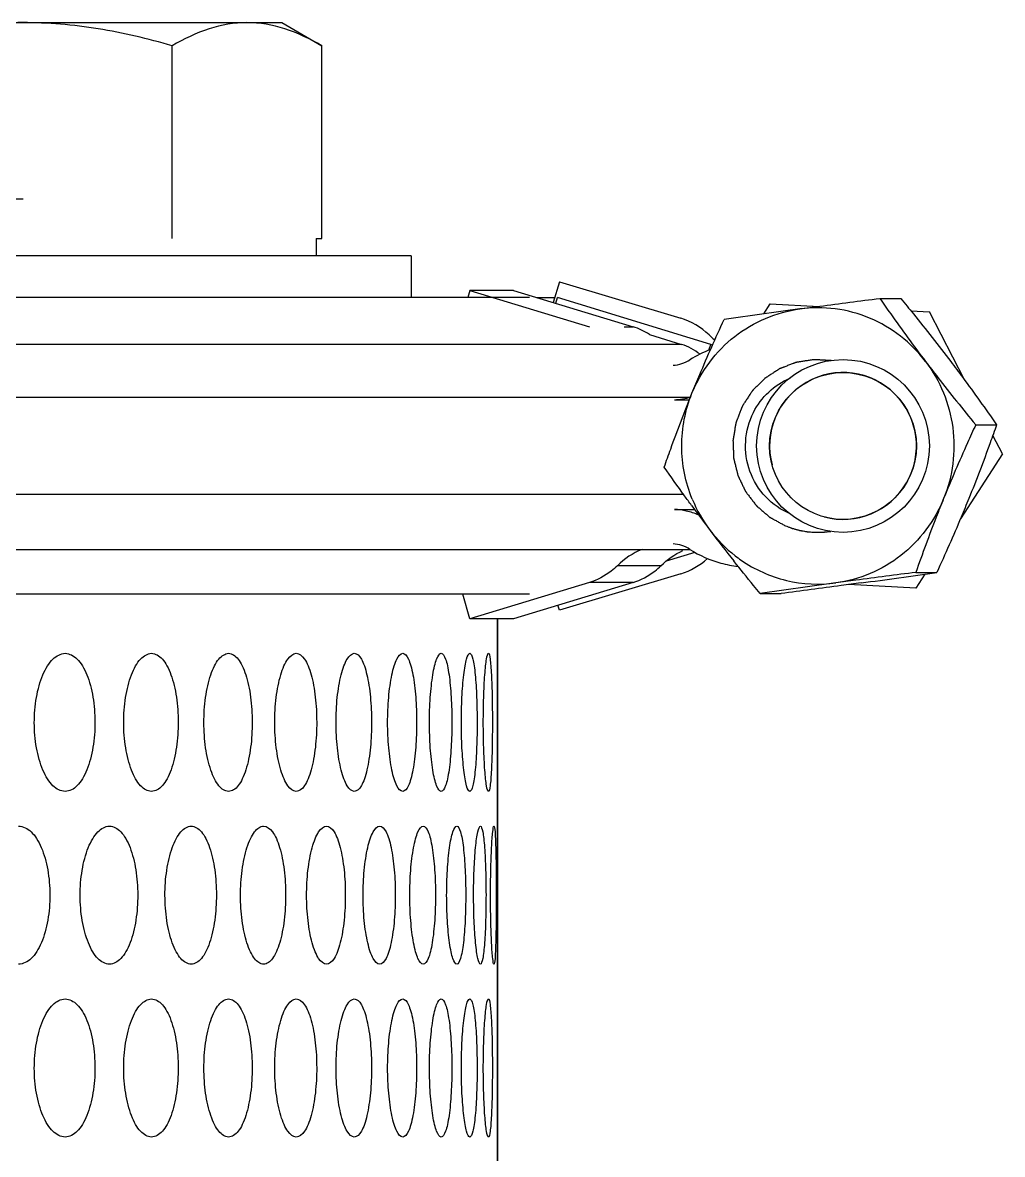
# Model space of a CAD drawing. Header units: millimetres. Extents: x 750 to 8479, y 2174 to 4333.
# Drawn here: x 1499.9 to 1556.6, y 3034.1 to 3099.6 of the extents above; entities that cross this region are included whole.
import ezdxf

# ---------------------------------------------------------------- set-up
doc = ezdxf.new("R2010")
doc.units = ezdxf.units.MM
doc.header["$LTSCALE"] = 153.67
doc.layers.get('0').update_dxf_attribs({"linetype": 'CONTINUOUS'})
doc.layers.add('00_BUW_DATUM', color=7, linetype='CONTINUOUS')
doc.layers.add('02___PRT_ALL_AXES', color=7, linetype='CONTINUOUS')

msp = doc.modelspace()

# ---------------------------------------------------------------- linework, layer by layer
at = {"color": 0, "linetype": 'Continuous'}
for p, q in [((1516.91178, 3087.06591), (1517.2323, 3087.06591)), ((1530.98693, 3084.57021), (1530.62744, 3083.37199)), ((1530.98693, 3084.57021), (1538.01097, 3082.4629)), ((1525.8105, 3084.07019), (1525.68733, 3083.65331)), ((1528.33552, 3084.07021), (1525.8105, 3084.07019)), ((1525.8105, 3084.07019), (1532.72782, 3081.96288)), ((1528.33552, 3084.07021), (1535.25284, 3081.9629)), ((1542.82397, 3082.7081), (1543.19806, 3083.28705)), ((1543.19806, 3083.28705), (1546.0221, 3083.14553)), ((1551.34579, 3082.87876), (1552.42409, 3082.82472)), ((1554.43493, 3078.90047), (1552.42409, 3082.82472)), ((1534.74422, 3081.96289), (1535.25284, 3081.9629)), ((1537.65266, 3077.74087), (1538.51875, 3077.74088)), ((1556.63672, 3074.60358), (1556.08569, 3075.67894)), ((1556.63672, 3074.60358), (1554.20808, 3070.84499)), ((1537.65266, 3071.39092), (1538.80996, 3071.39093)), ((1536.87179, 3068.13716), (1534.34677, 3068.13714)), ((1538.01097, 3067.66893), (1530.98693, 3065.56161)), ((1552.14356, 3067.6499), (1551.62332, 3066.84477)), ((1532.72782, 3067.16891), (1525.8105, 3065.0616)), ((1535.25284, 3067.16893), (1528.33553, 3065.06162)), ((1535.25284, 3067.16893), (1532.72782, 3067.16891)), ((1551.62332, 3066.84477), (1547.73711, 3067.03952)), ((1525.8105, 3065.0616), (1525.39187, 3066.47852)), ((1530.98693, 3065.56161), (1530.90233, 3065.84358)), ((1528.33553, 3065.06162), (1525.8105, 3065.0616)), ((1527.40228, 3065.06162), (1527.40228, 2622.77021)), ((1527.41179, 2622.77021), (1527.41179, 3065.06162))]:
    msp.add_line(p, q, dxfattribs=at)
for centre, radius, start, end in [((1536.86153, 3078.63161), 4, 45.7058519, 73.3), ((1534.10498, 3078.20592), 3.92841, 57.6382417, 73.0106071), ((1542.74855, 3084.6655), 4.43, 225.7058519, 231.4110764), ((1542.01006, 3074.69038), 6.38026, 110.9551663, 122.8553054), ((1547.41069, 3075.06591), 4.25, 255, 195), ((1537.4885, 3081.63692), 3.89951, 272.4127182, 286.4131366), ((1537.48987, 3067.50201), 3.89231, 77.4399342, 87.6030715), ((1537.48616, 3067.49271), 3.90219, 66.2771807, 77.4164462), ((1537.41861, 3065.03793), 4.36364, 112.1658339, 134.7458799), ((1542.01279, 3074.45146), 6.39019, 237.1730293, 254.7598566), ((1536.86153, 3071.50022), 4, 286.7, 312.5607019), ((1541.98789, 3074.39074), 6.32506, 254.8328928, 264.059264)]:
    msp.add_arc(centre, radius, start, end, dxfattribs=at)
for points in [[(1537.57202, 3079.73919), (1537.91336, 3079.7534), (1538.26168, 3079.86469), (1538.54864, 3080.05008)], [(1538.54864, 3069.08171), (1538.26168, 3069.2671), (1537.91337, 3069.37839), (1537.57203, 3069.3926)], [(1536.87179, 3068.13716), (1537.23448, 3068.49648), (1537.6673, 3068.79611), (1538.13187, 3069.00783)]]:
    msp.add_open_spline(points, degree=3, dxfattribs=at)
for points, knots in [([(1546.72208, 3080.00437), (1546.64837, 3080.00842), (1546.50096, 3080.01652), (1546.3167, 3080.02665), (1546.16928, 3080.03475), (1546.05873, 3080.04083), (1545.96659, 3080.04589), (1545.89289, 3080.04994), (1545.83761, 3080.05298), (1545.79154, 3080.05553), (1545.75469, 3080.05751), (1545.73396, 3080.05875), (1545.72014, 3080.05938), (1545.71093, 3080.06027), (1545.69933, 3080.05792), (1545.68543, 3080.0559), (1545.65761, 3080.05145), (1545.59734, 3080.04205), (1545.50462, 3080.02742), (1545.39335, 3080.00995), (1545.28209, 3079.99245), (1545.17082, 3079.97495), (1545.05956, 3079.95746), (1544.96684, 3079.94288), (1544.89266, 3079.93122), (1544.83703, 3079.92247), (1544.79066, 3079.9152), (1544.75359, 3079.90933), (1544.73038, 3079.90577), (1544.7119, 3079.90268), (1544.6931, 3079.9005), (1544.67187, 3079.89121), (1544.64586, 3079.88159), (1544.61138, 3079.86824), (1544.5682, 3079.85173), (1544.49916, 3079.82522), (1544.41285, 3079.79211), (1544.27475, 3079.73911), (1544.13666, 3079.68612), (1544.01582, 3079.63975), (1543.94677, 3079.61325), (1543.89499, 3079.59338), (1543.8432, 3079.57352), (1543.80006, 3079.55692), (1543.76982, 3079.5454), (1543.75476, 3079.53949), (1543.74606, 3079.53637), (1543.73835, 3079.53074), (1543.72837, 3079.52456), (1543.7126, 3079.5142), (1543.69282, 3079.50142), (1543.66912, 3079.486), (1543.6375, 3079.46547), (1543.58217, 3079.42954), (1543.50313, 3079.37821), (1543.40828, 3079.31661), (1543.31343, 3079.25501), (1543.21858, 3079.19341), (1543.12372, 3079.13181), (1543.04468, 3079.08047), (1542.98935, 3079.04454), (1542.95774, 3079.02401), (1542.93402, 3079.00862), (1542.91429, 3078.99575), (1542.89841, 3078.98556), (1542.88871, 3078.97895), (1542.88044, 3078.9742), (1542.874, 3078.96749), (1542.8624, 3078.95609), (1542.83942, 3078.93304), (1542.80649, 3078.90024), (1542.76701, 3078.86083), (1542.72753, 3078.82143), (1542.67488, 3078.76889), (1542.58275, 3078.67695), (1542.47746, 3078.57188), (1542.37216, 3078.46681), (1542.30636, 3078.40113), (1542.2537, 3078.34861), (1542.22083, 3078.31573), (1542.19443, 3078.28954), (1542.17493, 3078.2696), (1542.15772, 3078.25393), (1542.14789, 3078.23751), (1542.13737, 3078.22178), (1542.12446, 3078.20187), (1542.10366, 3078.17016), (1542.07772, 3078.13046), (1542.04656, 3078.08285), (1542.00503, 3078.01937), (1541.9531, 3077.94001), (1541.8908, 3077.84478), (1541.8285, 3077.74955), (1541.76619, 3077.65433), (1541.71427, 3077.57497), (1541.67274, 3077.51148), (1541.64157, 3077.46388), (1541.61826, 3077.42814), (1541.60261, 3077.40437), (1541.59498, 3077.3924), (1541.588, 3077.38269), (1541.58495, 3077.37383), (1541.58145, 3077.36516), (1541.57723, 3077.35426), (1541.57039, 3077.33686), (1541.55846, 3077.30638), (1541.5414, 3077.26286), (1541.52093, 3077.21063), (1541.49364, 3077.14099), (1541.44588, 3077.01911), (1541.3913, 3076.87983), (1541.33672, 3076.74054), (1541.30261, 3076.65349), (1541.27532, 3076.58385), (1541.25826, 3076.54032), (1541.24462, 3076.5055), (1541.23437, 3076.47939), (1541.2259, 3076.45761), (1541.21983, 3076.44241), (1541.21657, 3076.43365), (1541.21352, 3076.4273), (1541.21282, 3076.42008), (1541.21106, 3076.41075), (1541.20837, 3076.39428), (1541.20432, 3076.37083), (1541.19955, 3076.34266), (1541.19315, 3076.30511), (1541.18517, 3076.25816), (1541.1724, 3076.18306), (1541.15643, 3076.08917), (1541.13088, 3075.93896), (1541.10534, 3075.78875), (1541.08298, 3075.65731), (1541.07021, 3075.5822), (1541.06063, 3075.52587), (1541.05265, 3075.47893), (1541.04705, 3075.44607), (1541.04387, 3075.4273), (1541.04183, 3075.41556), (1541.04033, 3075.40617), (1541.03835, 3075.39678), (1541.0393, 3075.38508), (1541.03964, 3075.37104), (1541.04073, 3075.34295), (1541.0422, 3075.30081), (1541.04425, 3075.24464), (1541.04695, 3075.16974), (1541.05033, 3075.07611), (1541.05439, 3074.96375), (1541.05845, 3074.8514), (1541.06251, 3074.73905), (1541.0659, 3074.64542), (1541.0686, 3074.57052), (1541.07064, 3074.51434), (1541.07232, 3074.46752), (1541.0737, 3074.43008), (1541.07446, 3074.40666), (1541.07532, 3074.38795), (1541.07523, 3074.36918), (1541.08196, 3074.34613), (1541.08844, 3074.31838), (1541.09763, 3074.28141), (1541.10892, 3074.23518), (1541.1271, 3074.16123), (1541.1498, 3074.06879), (1541.18612, 3073.92088), (1541.22244, 3073.77297), (1541.25423, 3073.64355), (1541.27238, 3073.5696), (1541.28601, 3073.51413), (1541.29962, 3073.45866), (1541.31101, 3073.41246), (1541.31888, 3073.38007), (1541.32296, 3073.36394), (1541.32505, 3073.35461), (1541.32956, 3073.34641), (1541.33437, 3073.33576), (1541.34252, 3073.31895), (1541.35255, 3073.29786), (1541.36466, 3073.27258), (1541.38077, 3073.23887), (1541.40899, 3073.17987), (1541.44929, 3073.09559), (1541.49766, 3072.99446), (1541.54603, 3072.89332), (1541.59439, 3072.79219), (1541.64276, 3072.69105), (1541.68306, 3072.60678), (1541.71128, 3072.54778), (1541.7274, 3072.51407), (1541.73948, 3072.48878), (1541.7496, 3072.46773), (1541.75757, 3072.45083), (1541.76284, 3072.44041), (1541.7664, 3072.43174), (1541.77233, 3072.4243), (1541.78228, 3072.41107), (1541.80249, 3072.38477), (1541.8312, 3072.3471), (1541.86572, 3072.30194), (1541.90022, 3072.25678), (1541.94623, 3072.19655), (1542.02674, 3072.09116), (1542.11875, 3071.97072), (1542.21077, 3071.85027), (1542.26828, 3071.775), (1542.31427, 3071.71476), (1542.34306, 3071.67716), (1542.36599, 3071.64696), (1542.38347, 3071.62464), (1542.39715, 3071.60502), (1542.41173, 3071.59348), (1542.42568, 3071.58122), (1542.44334, 3071.56614), (1542.47146, 3071.54187), (1542.50666, 3071.51159), (1542.54888, 3071.47523), (1542.60517, 3071.42675), (1542.67555, 3071.36615), (1542.75999, 3071.29344), (1542.84444, 3071.22072), (1542.92888, 3071.14801), (1542.99925, 3071.08741), (1543.05555, 3071.03894), (1543.09776, 3071.00256), (1543.12947, 3070.97534), (1543.15053, 3070.9571), (1543.16119, 3070.94814), (1543.16965, 3070.94015), (1543.17817, 3070.93592), (1543.18638, 3070.93131), (1543.19674, 3070.92567), (1543.21326, 3070.91658), (1543.24221, 3070.90071), (1543.28355, 3070.87802), (1543.33316, 3070.8508), (1543.3993, 3070.8145), (1543.48199, 3070.76913), (1543.5812, 3070.71468), (1543.7135, 3070.64208), (1543.87886, 3070.55133), (1544.01115, 3070.47874), (1544.0773, 3070.44244)], [0, 0, 0, 0, 0.015625, 0.03125, 0.0390625, 0.046875, 0.0546875, 0.05859375, 0.0625, 0.06640625, 0.06835938, 0.0703125, 0.07080078, 0.07128906, 0.07226562, 0.07324219, 0.07421875, 0.078125, 0.0859375, 0.09375, 0.1015625, 0.109375, 0.1171875, 0.125, 0.12890625, 0.1328125, 0.13671875, 0.13867188, 0.140625, 0.14160156, 0.14257812, 0.14453125, 0.14648438, 0.1484375, 0.15234375, 0.15625, 0.1640625, 0.171875, 0.1875, 0.1953125, 0.19921875, 0.203125, 0.20703125, 0.2109375, 0.21289062, 0.21386719, 0.21435547, 0.21484375, 0.21582031, 0.21679688, 0.21875, 0.22070312, 0.22265625, 0.2265625, 0.234375, 0.2421875, 0.25, 0.2578125, 0.265625, 0.2734375, 0.27734375, 0.27929688, 0.28125, 0.28320312, 0.28417969, 0.28515625, 0.28564453, 0.28613281, 0.28710938, 0.2890625, 0.29296875, 0.296875, 0.30078125, 0.3046875, 0.3125, 0.328125, 0.3359375, 0.34375, 0.34765625, 0.3515625, 0.35351562, 0.35546875, 0.35742188, 0.35839844, 0.359375, 0.36132812, 0.36328125, 0.3671875, 0.37109375, 0.375, 0.3828125, 0.390625, 0.3984375, 0.40625, 0.4140625, 0.41796875, 0.421875, 0.42578125, 0.42675781, 0.42773438, 0.42871094, 0.42919922, 0.4296875, 0.43066406, 0.43164062, 0.43359375, 0.4375, 0.44140625, 0.4453125, 0.453125, 0.46875, 0.4765625, 0.484375, 0.48828125, 0.4921875, 0.49414062, 0.49609375, 0.49804688, 0.49902344, 0.49951172, 0.5, 0.50048828, 0.50097656, 0.50195312, 0.50390625, 0.50585938, 0.5078125, 0.51171875, 0.515625, 0.5234375, 0.53125, 0.546875, 0.5546875, 0.55859375, 0.5625, 0.56640625, 0.56835938, 0.56933594, 0.5703125, 0.57080078, 0.57128906, 0.57226562, 0.57324219, 0.57421875, 0.578125, 0.58203125, 0.5859375, 0.59375, 0.6015625, 0.609375, 0.6171875, 0.625, 0.62890625, 0.6328125, 0.63671875, 0.63867188, 0.640625, 0.64160156, 0.64257812, 0.64453125, 0.64648438, 0.6484375, 0.65234375, 0.65625, 0.6640625, 0.671875, 0.6875, 0.6953125, 0.69921875, 0.703125, 0.70703125, 0.7109375, 0.71289062, 0.71386719, 0.71435547, 0.71484375, 0.71582031, 0.71679688, 0.71875, 0.72070312, 0.72265625, 0.7265625, 0.734375, 0.7421875, 0.75, 0.7578125, 0.765625, 0.7734375, 0.77734375, 0.77929688, 0.78125, 0.78320312, 0.78417969, 0.78515625, 0.78564453, 0.78613281, 0.78710938, 0.7890625, 0.79296875, 0.796875, 0.80078125, 0.8046875, 0.8125, 0.828125, 0.8359375, 0.84375, 0.84765625, 0.8515625, 0.85351562, 0.85546875, 0.85742188, 0.85839844, 0.859375, 0.86132812, 0.86328125, 0.8671875, 0.87109375, 0.875, 0.8828125, 0.890625, 0.8984375, 0.90625, 0.9140625, 0.91796875, 0.921875, 0.92578125, 0.92675781, 0.92773438, 0.92871094, 0.92919922, 0.9296875, 0.93066406, 0.93164062, 0.93359375, 0.9375, 0.94140625, 0.9453125, 0.953125, 0.9609375, 0.96875, 0.984375, 1, 1, 1, 1]), ([(1544.0773, 3070.44244), (1544.12779, 3070.4239), (1544.20354, 3070.3961), (1544.30452, 3070.359), (1544.36767, 3070.33587), (1544.41811, 3070.31725), (1544.44983, 3070.30586), (1544.47474, 3070.29619), (1544.49471, 3070.29044), (1544.51503, 3070.2851), (1544.55549, 3070.27422), (1544.61626, 3070.25798), (1544.69725, 3070.23627), (1544.77824, 3070.21459), (1544.83898, 3070.19828), (1544.87949, 3070.18748), (1544.89971, 3070.18195), (1544.92005, 3070.17693), (1544.94768, 3070.1727), (1544.98205, 3070.16656), (1545.06467, 3070.15254), (1545.16101, 3070.1359), (1545.25738, 3070.11951), (1545.30555, 3070.11111), (1545.33311, 3070.10662), (1545.35367, 3070.10239), (1545.37464, 3070.10146), (1545.40245, 3070.09907), (1545.45118, 3070.09542), (1545.54861, 3070.08773), (1545.64606, 3070.08029), (1545.72957, 3070.07366), (1545.76438, 3070.0712), (1545.7922, 3070.06854), (1545.81313, 3070.06842), (1545.83407, 3070.06884), (1545.87595, 3070.0694), (1545.93876, 3070.07035), (1546.02252, 3070.07156), (1546.10627, 3070.0728), (1546.16908, 3070.07367), (1546.21097, 3070.07433), (1546.23189, 3070.07452), (1546.2529, 3070.07526), (1546.28131, 3070.07883), (1546.31669, 3070.08241), (1546.37338, 3070.08863), (1546.44421, 3070.09624), (1546.55755, 3070.10851), (1546.64256, 3070.11769), (1546.69923, 3070.12382)], [0, 0, 0, 0, 0.0625, 0.09375, 0.125, 0.140625, 0.15625, 0.1640625, 0.171875, 0.1796875, 0.1875, 0.21875, 0.25, 0.28125, 0.3125, 0.3203125, 0.328125, 0.3359375, 0.34375, 0.359375, 0.375, 0.4375, 0.46875, 0.484375, 0.4921875, 0.5, 0.5078125, 0.515625, 0.53125, 0.5625, 0.625, 0.640625, 0.65625, 0.6640625, 0.671875, 0.6796875, 0.6875, 0.71875, 0.75, 0.78125, 0.8125, 0.8203125, 0.828125, 0.8359375, 0.84375, 0.859375, 0.875, 0.90625, 0.9375, 1, 1, 1, 1]), ([(1534.34677, 3068.13714), (1534.23379, 3068.02522), (1533.75855, 3067.60725), (1533.18053, 3067.30682), (1532.72782, 3067.16891)], [0, 0, 0, 0, 0.25152142, 1, 1, 1, 1]), ([(1535.25284, 3067.16893), (1535.70555, 3067.30684), (1536.28357, 3067.60727), (1536.75882, 3068.02524), (1536.87179, 3068.13716)], [0, 0, 0, 0, 0.74847858, 1, 1, 1, 1])]:
    msp.add_open_spline(points, degree=3, knots=knots, dxfattribs=at)
at = {"layer": '00_BUW_DATUM', "color": 0, "linetype": 'Continuous'}
for p, q in [((1455.10245, 3099.56591), (1514.91179, 3099.56591)), ((1514.91179, 3099.56591), (1517.2323, 3098.22617)), ((1508.57205, 3087.06591), (1508.57205, 3098.22617)), ((1517.2323, 3087.06591), (1517.2323, 3098.22617)), ((1487.42296, 3089.36591), (1499.93388, 3089.36591)), ((1516.91178, 3087.06591), (1516.91178, 3086.06591)), ((1549.53948, 3083.60785), (1550.75005, 3083.60786)), ((1555.0929, 3076.29116), (1556.30347, 3076.29117)), ((1551.62945, 3067.74922), (1552.84002, 3067.74922)), ((1542.61258, 3066.52396), (1543.82315, 3066.52397))]:
    msp.add_line(p, q, dxfattribs=at)
for radius in [5, 4.25]:
    msp.add_circle((1547.41069, 3075.06591), radius, dxfattribs=at)
for centre, radius, start, end in [((1628.75356, 2466.9417), 621.73321, 97.7504925, 98.15845787), ((1546.13826, 3075.05232), 8.06329, 202.3298166, 217.1550538), ((1618.60542, 3130.06198), 99.04434, 216.161867, 217.1982276), ((1623.67029, 3133.94549), 105.42663, 217.2152429, 218.433961), ((1546.06122, 3075.00447), 7.97299, 217.2154176, 232.1514699), ((1546.00225, 3074.93924), 7.8853, 232.1989719, 235.2208809), ((1464.60908, 3683.19011), 621.73321, 277.7504925, 278.15845787), ((1626.81861, 2479.88784), 592.6488, 97.74048194, 98.16846843)]:
    msp.add_arc(centre, radius, start, end, dxfattribs=at)
for points, knots in [([(1499.91179, 3099.56591), (1498.44785, 3099.56591), (1495.51523, 3099.31016), (1492.65864, 3098.63236), (1491.25154, 3098.22617)], [0, 0, 0, 0, 0.49989557, 1, 1, 1, 1]), ([(1508.57205, 3098.22617), (1507.16497, 3098.63235), (1504.30839, 3099.31017), (1501.37576, 3099.56591), (1499.91179, 3099.56591)], [0, 0, 0, 0, 0.50009581, 1, 1, 1, 1]), ([(1512.90218, 3099.56591), (1512.16282, 3099.56591), (1510.63311, 3099.28912), (1509.25177, 3098.6186), (1508.57205, 3098.22617)], [0, 0, 0, 0, 0.48506885, 1, 1, 1, 1]), ([(1517.2323, 3098.22617), (1516.55259, 3098.6186), (1515.17126, 3099.28913), (1513.64155, 3099.56591), (1512.90218, 3099.56591)], [0, 0, 0, 0, 0.51492302, 1, 1, 1, 1]), ([(1544.90696, 3082.99522), (1545.29079, 3083.04737), (1546.83443, 3083.25554), (1548.37887, 3083.45784), (1549.53948, 3083.60785)], [0, 0, 0, 0, 0.24868319, 1, 1, 1, 1]), ([(1552.1921, 3079.9495), (1551.77443, 3080.49979), (1550.79243, 3081.49436), (1548.98854, 3082.54713), (1546.97724, 3083.09098), (1545.58628, 3083.08753), (1544.90696, 3082.99522)], [0, 0, 0, 0, 0.25113754, 0.50131306, 0.75078419, 1, 1, 1, 1]), ([(1549.53948, 3083.60785), (1549.74845, 3083.30749), (1550.61349, 3082.07431), (1551.50262, 3080.85791), (1552.1921, 3079.9495)], [0, 0, 0, 0, 0.24290903, 1, 1, 1, 1]), ([(1550.75005, 3083.60786), (1550.99558, 3083.30927), (1551.97995, 3082.10381), (1552.94363, 3080.88128), (1553.65085, 3079.94951)], [0, 0, 0, 0, 0.24838378, 1, 1, 1, 1]), ([(1538.6668, 3078.11162), (1538.9274, 3078.75433), (1539.61727, 3079.9758), (1541.0842, 3081.47244), (1542.88296, 3082.53408), (1544.22692, 3082.90281), (1544.90696, 3082.99522)], [0, 0, 0, 0, 0.25137434, 0.5017932, 0.75125074, 1, 1, 1, 1]), ([(1538.6668, 3078.11162), (1538.81356, 3078.47358), (1539.4067, 3079.90817), (1540.03739, 3081.32702), (1540.52261, 3082.38259)], [0, 0, 0, 0, 0.2516096, 1, 1, 1, 1]), ([(1552.1921, 3079.9495), (1552.61137, 3079.39711), (1553.30941, 3078.175), (1553.85027, 3076.13806), (1553.85532, 3074.02864), (1553.4984, 3072.66467), (1553.23708, 3072.02019)], [0, 0, 0, 0, 0.24941211, 0.49951973, 0.74988437, 1, 1, 1, 1]), ([(1552.1921, 3079.9495), (1552.42782, 3079.63894), (1553.37609, 3078.40481), (1554.35203, 3077.19213), (1555.0929, 3076.29116)], [0, 0, 0, 0, 0.2505142, 1, 1, 1, 1]), ([(1553.65085, 3079.94951), (1553.88448, 3079.6417), (1554.78819, 3078.43651), (1555.66389, 3077.21048), (1556.30347, 3076.29117)], [0, 0, 0, 0, 0.25654147, 1, 1, 1, 1]), ([(1542.22652, 3077.00294), (1542.44831, 3077.44276), (1543.04822, 3078.24951), (1543.8913, 3078.7983), (1544.3426, 3078.98916)], [0, 0, 0, 0, 0.50131509, 1, 1, 1, 1]), ([(1537.05916, 3073.84065), (1537.18218, 3074.19087), (1537.6926, 3075.62393), (1538.23467, 3077.04585), (1538.6668, 3078.11162)], [0, 0, 0, 0, 0.24401274, 1, 1, 1, 1]), ([(1538.67962, 3071.98877), (1538.28485, 3072.95078), (1537.86657, 3075.04849), (1538.27606, 3077.14794), (1538.6668, 3078.11162)], [0, 0, 0, 0, 0.49999389, 1, 1, 1, 1]), ([(1544.35363, 3071.13799), (1543.82342, 3071.36046), (1542.84258, 3072.03962), (1541.91087, 3073.55863), (1541.65301, 3075.32662), (1541.96519, 3076.48471), (1542.22652, 3077.00294)], [0, 0, 0, 0, 0.24840432, 0.49833934, 0.74926096, 1, 1, 1, 1]), ([(1555.0929, 3076.29116), (1554.93249, 3075.94222), (1554.28987, 3074.52918), (1553.67607, 3073.10285), (1553.23708, 3072.02019)], [0, 0, 0, 0, 0.24740086, 1, 1, 1, 1]), ([(1556.30347, 3076.29117), (1556.18045, 3075.94094), (1555.67004, 3074.50789), (1555.12796, 3073.08597), (1554.69583, 3072.0202)], [0, 0, 0, 0, 0.24401274, 1, 1, 1, 1]), ([(1538.64165, 3071.61904), (1538.50504, 3071.80592), (1537.97095, 3072.54175), (1537.44621, 3073.28432), (1537.05916, 3073.84065)], [0, 0, 0, 0, 0.25461151, 1, 1, 1, 1]), ([(1553.23708, 3072.02019), (1552.97649, 3071.37748), (1552.28662, 3070.15601), (1550.81968, 3068.65936), (1549.02092, 3067.59772), (1547.67696, 3067.22899), (1546.99693, 3067.13659)], [0, 0, 0, 0, 0.25137434, 0.5017932, 0.75125074, 1, 1, 1, 1]), ([(1553.23708, 3072.02019), (1553.09113, 3071.66021), (1552.52908, 3070.24654), (1552.00486, 3068.81802), (1551.62945, 3067.74922)], [0, 0, 0, 0, 0.25534075, 1, 1, 1, 1]), ([(1554.69583, 3072.0202), (1554.54907, 3071.65824), (1553.95593, 3070.22365), (1553.32524, 3068.80479), (1552.84002, 3067.74922)], [0, 0, 0, 0, 0.2516096, 1, 1, 1, 1]), ([(1542.61258, 3066.52396), (1542.48486, 3066.67927), (1541.97224, 3067.30497), (1541.46464, 3067.9348), (1541.08696, 3068.41101)], [0, 0, 0, 0, 0.24859297, 1, 1, 1, 1]), ([(1541.50436, 3068.46259), (1542.29237, 3067.91534), (1544.08411, 3067.10529), (1546.04864, 3067.00773), (1546.99693, 3067.13659)], [0, 0, 0, 0, 0.50062635, 1, 1, 1, 1]), ([(1551.62945, 3067.74922), (1550.46883, 3067.59921), (1548.9244, 3067.39691), (1547.38075, 3067.18874), (1546.99693, 3067.13659)], [0, 0, 0, 0, 0.75131682, 1, 1, 1, 1]), ([(1548.45567, 3067.1366), (1548.07185, 3067.08444), (1546.5282, 3066.87627), (1544.98377, 3066.67397), (1543.82315, 3066.52397)], [0, 0, 0, 0, 0.24868319, 1, 1, 1, 1])]:
    msp.add_open_spline(points, degree=3, knots=knots, dxfattribs=at)
at = {"layer": '02___PRT_ALL_AXES', "color": 0, "linetype": 'Continuous'}
for p, q in [((1522.41179, 3086.06591), (1032.41179, 3086.06591)), ((1522.41179, 3086.06591), (1522.41179, 3083.65331)), ((1529.25067, 3083.65331), (1023.94441, 3083.65331)), ((1529.70403, 3083.65331), (1530.71184, 3083.65331)), ((1530.7798, 3083.32558), (1530.88, 3083.65331)), ((1539.74779, 3080.94215), (1530.88, 3083.65331)), ((1536.2017, 3081.51442), (1538.06146, 3080.94215)), ((1538.06146, 3080.94215), (1015.07662, 3080.94215)), ((1539.64322, 3080.60009), (1539.74779, 3080.94215)), ((1012.81221, 3077.88197), (1538.5751, 3077.88197)), ((1538.18463, 3072.24985), (1012.81221, 3072.24985)), ((1012.91179, 3069.06591), (1538.54864, 3069.06591)), ((1537.19546, 3068.40935), (1538.85383, 3068.91636)), ((1529.25067, 3066.47852), (1023.94441, 3066.47852))]:
    msp.add_line(p, q, dxfattribs=at)
msp.add_arc((1538.81221, 3077.88197), 3.2, 70.9382333, 73, dxfattribs=at)
for points in [[(1539.13075, 3080.37049), (1538.81724, 3080.62557), (1538.44776, 3080.82328), (1538.06146, 3080.94215)], [(1502.37314, 3055.06591), (1502.11373, 3055.08775), (1501.64621, 3055.29974), (1501.05121, 3056.24269), (1500.6732, 3057.58256), (1500.5482, 3059.04925), (1500.66816, 3060.52312), (1501.04544, 3061.87762), (1501.64357, 3062.83075), (1502.11269, 3063.04428), (1502.37314, 3063.06591)], [(1502.37314, 3063.06591), (1502.63254, 3063.04407), (1503.09277, 3062.83209), (1503.66425, 3061.88914), (1504.02039, 3060.54927), (1504.1371, 3059.08257), (1504.0251, 3057.60871), (1503.66975, 3056.25421), (1503.09536, 3055.30107), (1502.63358, 3055.08754), (1502.37314, 3055.06591)], [(1507.37235, 3055.06591), (1507.13907, 3055.08775), (1506.71817, 3055.29974), (1506.18163, 3056.24269), (1505.84033, 3057.58256), (1505.72741, 3059.04925), (1505.83579, 3060.52312), (1506.17643, 3061.87762), (1506.71579, 3062.83075), (1507.13813, 3063.04428), (1507.37235, 3063.06591)], [(1507.37235, 3063.06591), (1507.60563, 3063.04407), (1508.01908, 3062.83209), (1508.53158, 3061.88914), (1508.85051, 3060.54927), (1508.95496, 3059.08257), (1508.85473, 3057.60871), (1508.5365, 3056.25421), (1508.0214, 3055.30107), (1507.60657, 3055.08754), (1507.37235, 3055.06591)], [(1511.83601, 3055.06591), (1511.62939, 3055.08775), (1511.2561, 3055.29974), (1510.77927, 3056.24269), (1510.47549, 3057.58256), (1510.3749, 3059.04925), (1510.47144, 3060.52312), (1510.77465, 3061.87762), (1511.25399, 3062.83075), (1511.62856, 3063.04428), (1511.83601, 3063.06591)], [(1511.83601, 3063.06591), (1512.04263, 3063.04407), (1512.40833, 3062.83209), (1512.86065, 3061.88914), (1513.14163, 3060.54927), (1513.23358, 3059.08257), (1513.14535, 3057.60871), (1512.86499, 3056.25421), (1512.41038, 3055.30107), (1512.04346, 3055.08754), (1511.83601, 3055.06591)], [(1515.75373, 3055.06591), (1515.57425, 3055.08775), (1515.24943, 3055.29974), (1514.83343, 3056.24269), (1514.56786, 3057.58256), (1514.47985, 3059.04925), (1514.56432, 3060.52312), (1514.82939, 3061.87762), (1515.2476, 3062.83075), (1515.57353, 3063.04428), (1515.75373, 3063.06591)], [(1515.75373, 3063.06591), (1515.93321, 3063.04407), (1516.2503, 3062.83209), (1516.64138, 3061.88914), (1516.88377, 3060.54927), (1516.963, 3059.08257), (1516.88698, 3057.60871), (1516.64514, 3056.25421), (1516.25208, 3055.30107), (1515.93393, 3055.08754), (1515.75373, 3055.06591)], [(1519.11637, 3055.06591), (1518.96445, 3055.08775), (1518.68887, 3055.29974), (1518.33466, 3056.24269), (1518.10793, 3057.58256), (1518.0327, 3059.04925), (1518.1049, 3060.52312), (1518.33122, 3061.87762), (1518.68731, 3062.83075), (1518.96384, 3063.04428), (1519.11637, 3063.06591)], [(1519.11637, 3063.06591), (1519.26829, 3063.04407), (1519.53604, 3062.83209), (1519.86498, 3061.88914), (1520.06821, 3060.54927), (1520.13453, 3059.08257), (1520.07089, 3057.60871), (1519.86814, 3056.25421), (1519.53755, 3055.30107), (1519.2689, 3055.08754), (1519.11637, 3055.06591)], [(1521.91611, 3055.06591), (1521.79211, 3055.08775), (1521.5664, 3055.29974), (1521.27481, 3056.24269), (1521.08744, 3057.58256), (1521.02516, 3059.04925), (1521.08494, 3060.52312), (1521.27197, 3061.87762), (1521.56512, 3062.83075), (1521.79161, 3063.04428), (1521.91611, 3063.06591)], [(1521.91611, 3063.06591), (1522.04012, 3063.04407), (1522.2579, 3062.83209), (1522.52394, 3061.88914), (1522.68752, 3060.54927), (1522.74079, 3059.08257), (1522.68968, 3057.60871), (1522.52648, 3056.25421), (1522.25913, 3055.30107), (1522.04062, 3055.08754), (1521.91611, 3055.06591)], [(1524.14643, 3055.06591), (1524.05063, 3055.08775), (1523.87532, 3055.29974), (1523.64702, 3056.24269), (1523.49946, 3057.58256), (1523.45028, 3059.04925), (1523.49749, 3060.52312), (1523.6448, 3061.87762), (1523.87433, 3062.83075), (1524.05025, 3063.04428), (1524.14643, 3063.06591)], [(1524.14643, 3063.06591), (1524.24223, 3063.04407), (1524.40955, 3062.83209), (1524.61205, 3061.88914), (1524.73562, 3060.54927), (1524.77571, 3059.08257), (1524.73725, 3057.60871), (1524.61398, 3056.25421), (1524.41049, 3055.30107), (1524.24262, 3055.08754), (1524.14643, 3055.06591)], [(1525.80214, 3055.06591), (1525.73476, 3055.08775), (1525.61025, 3055.29974), (1525.44579, 3056.24269), (1525.33837, 3057.58256), (1525.30241, 3059.04925), (1525.33693, 3060.52312), (1525.44418, 3061.87762), (1525.60955, 3062.83075), (1525.73449, 3063.04428), (1525.80214, 3063.06591)], [(1525.80214, 3063.06591), (1525.86951, 3063.04407), (1525.98597, 3062.83209), (1526.12447, 3061.88914), (1526.20773, 3060.54927), (1526.23454, 3059.08257), (1526.20882, 3057.60871), (1526.12578, 3056.25421), (1525.98662, 3055.30107), (1525.86978, 3055.08754), (1525.80214, 3055.06591)], [(1526.87937, 3055.06591), (1526.84058, 3055.08775), (1526.76717, 3055.29974), (1526.66691, 3056.24269), (1526.59989, 3057.58256), (1526.57722, 3059.04925), (1526.59898, 3060.52312), (1526.66592, 3061.87762), (1526.76675, 3062.83075), (1526.84042, 3063.04428), (1526.87937, 3063.06591)], [(1526.87937, 3063.06591), (1526.91816, 3063.04407), (1526.98348, 3062.83209), (1527.05766, 3061.88914), (1527.10042, 3060.54927), (1527.1139, 3059.08257), (1527.10097, 3057.60871), (1527.05835, 3056.25421), (1526.98385, 3055.30107), (1526.91831, 3055.08754), (1526.87937, 3055.06591)], [(1499.67629, 3053.06591), (1499.94852, 3053.04407), (1500.43176, 3052.83209), (1501.03224, 3051.88914), (1501.40667, 3050.54927), (1501.52941, 3049.08257), (1501.41163, 3047.60871), (1501.03802, 3046.25421), (1500.43447, 3045.30107), (1499.94962, 3045.08754), (1499.67629, 3045.06591)], [(1504.93899, 3045.06591), (1504.69257, 3045.08775), (1504.24823, 3045.29974), (1503.6823, 3046.24269), (1503.32254, 3047.58256), (1503.20354, 3049.04925), (1503.31775, 3050.52312), (1503.67681, 3051.87762), (1504.24573, 3052.83075), (1504.69158, 3053.04428), (1504.93899, 3053.06591)], [(1504.93899, 3053.06591), (1505.1854, 3053.04407), (1505.62237, 3052.83209), (1506.16452, 3051.88914), (1506.50215, 3050.54927), (1506.61276, 3049.08257), (1506.50662, 3047.60871), (1506.16973, 3046.25421), (1505.62483, 3045.30107), (1505.18639, 3045.08754), (1504.93899, 3045.06591)], [(1509.6718, 3045.06591), (1509.45179, 3045.08775), (1509.05457, 3045.29974), (1508.54775, 3046.24269), (1508.22511, 3047.58256), (1508.11833, 3049.04925), (1508.22081, 3050.52312), (1508.54283, 3051.87762), (1509.05233, 3052.83075), (1509.4509, 3053.04428), (1509.6718, 3053.06591)], [(1509.6718, 3053.06591), (1509.89182, 3053.04407), (1510.2815, 3052.83209), (1510.76405, 3051.88914), (1511.0641, 3050.54927), (1511.16233, 3049.08257), (1511.06807, 3047.60871), (1510.76869, 3046.25421), (1510.28369, 3045.30107), (1509.89271, 3045.08754), (1509.6718, 3045.06591)], [(1513.86371, 3045.06591), (1513.67061, 3045.08775), (1513.32145, 3045.29974), (1512.87491, 3046.24269), (1512.59015, 3047.58256), (1512.49582, 3049.04925), (1512.58635, 3050.52312), (1512.87057, 3051.87762), (1513.31948, 3052.83075), (1513.66983, 3053.04428), (1513.86371, 3053.06591)], [(1513.86371, 3053.06591), (1514.05682, 3053.04407), (1514.39831, 3052.83209), (1514.82014, 3051.88914), (1515.0819, 3050.54927), (1515.16751, 3049.08257), (1515.08536, 3047.60871), (1514.82419, 3046.25421), (1514.40023, 3045.30107), (1514.0576, 3045.08754), (1513.86371, 3045.06591)], [(1517.50495, 3045.06591), (1517.33921, 3045.08775), (1517.03891, 3045.29974), (1516.6537, 3046.24269), (1516.40748, 3047.58256), (1516.32584, 3049.04925), (1516.4042, 3050.52312), (1516.64996, 3051.87762), (1517.03722, 3052.83075), (1517.33854, 3053.04428), (1517.50495, 3053.06591)], [(1517.50495, 3053.06591), (1517.6707, 3053.04407), (1517.96321, 3052.83209), (1518.32333, 3051.88914), (1518.5462, 3050.54927), (1518.61899, 3049.08257), (1518.54914, 3047.60871), (1518.32678, 3046.25421), (1517.96485, 3045.30107), (1517.67137, 3045.08754), (1517.50495, 3045.06591)], [(1520.58704, 3045.06591), (1520.44904, 3045.08775), (1520.19832, 3045.29974), (1519.87533, 3046.24269), (1519.66822, 3047.58256), (1519.59944, 3049.04925), (1519.66545, 3050.52312), (1519.87219, 3051.87762), (1520.1969, 3052.83075), (1520.44849, 3053.04428), (1520.58704, 3053.06591)], [(1520.58704, 3053.06591), (1520.72504, 3053.04407), (1520.96789, 3052.83209), (1521.26546, 3051.88914), (1521.44892, 3050.54927), (1521.50873, 3049.08257), (1521.45134, 3047.60871), (1521.26831, 3046.25421), (1520.96925, 3045.30107), (1520.7256, 3045.08754), (1520.58704, 3045.06591)], [(1523.10281, 3045.06591), (1522.99287, 3045.08775), (1522.7923, 3045.29974), (1522.53228, 3046.24269), (1522.36477, 3047.58256), (1522.30903, 3049.04925), (1522.36253, 3050.52312), (1522.52975, 3051.87762), (1522.79117, 3052.83075), (1522.99243, 3053.04428), (1523.10281, 3053.06591)], [(1523.10281, 3053.06591), (1523.21274, 3053.04407), (1523.40535, 3052.83209), (1523.63968, 3051.88914), (1523.7833, 3050.54927), (1523.82999, 3049.08257), (1523.78519, 3047.60871), (1523.64192, 3046.25421), (1523.40643, 3045.30107), (1523.21318, 3045.08754), (1523.10281, 3045.06591)], [(1525.04638, 3045.06591), (1524.96477, 3045.08775), (1524.81482, 3045.29974), (1524.61838, 3046.24269), (1524.49086, 3047.58256), (1524.44827, 3049.04925), (1524.48915, 3050.52312), (1524.61646, 3051.87762), (1524.81397, 3052.83075), (1524.96445, 3053.04428), (1525.04638, 3053.06591)], [(1525.04638, 3053.06591), (1525.128, 3053.04407), (1525.26992, 3052.83209), (1525.44047, 3051.88914), (1525.54392, 3050.54927), (1525.57738, 3049.08257), (1525.54528, 3047.60871), (1525.4421, 3046.25421), (1525.27072, 3045.30107), (1525.12832, 3045.08754), (1525.04638, 3045.06591)], [(1526.41325, 3045.06591), (1526.36015, 3045.08775), (1526.26116, 3045.29974), (1526.12876, 3046.24269), (1526.04152, 3047.58256), (1526.01219, 3049.04925), (1526.04035, 3050.52312), (1526.12746, 3051.87762), (1526.2606, 3052.83075), (1526.35994, 3053.04428), (1526.41325, 3053.06591)], [(1526.41325, 3053.06591), (1526.46635, 3053.04407), (1526.55726, 3052.83209), (1526.66363, 3051.88914), (1526.72666, 3050.54927), (1526.74681, 3049.08257), (1526.72748, 3047.60871), (1526.66464, 3046.25421), (1526.55777, 3045.30107), (1526.46656, 3045.08754), (1526.41325, 3045.06591)], [(1527.20022, 3045.06591), (1527.17576, 3045.08775), (1527.12797, 3045.29974), (1527.05992, 3046.24269), (1527.01316, 3047.58256), (1526.99716, 3049.04925), (1527.01252, 3050.52312), (1527.05924, 3051.87762), (1527.12769, 3052.83075), (1527.17566, 3053.04428), (1527.20022, 3053.06591)], [(1527.20022, 3053.06591), (1527.22468, 3053.04407), (1527.26437, 3052.83209), (1527.30631, 3051.88914), (1527.32878, 3050.54927), (1527.33558, 3049.08257), (1527.32906, 3047.60871), (1527.3067, 3046.25421), (1527.26459, 3045.30107), (1527.22478, 3045.08754), (1527.20022, 3045.06591)], [(1502.37314, 3035.06591), (1502.11373, 3035.08775), (1501.64621, 3035.29974), (1501.05121, 3036.24269), (1500.6732, 3037.58256), (1500.5482, 3039.04925), (1500.66816, 3040.52312), (1501.04544, 3041.87762), (1501.64357, 3042.83075), (1502.11269, 3043.04428), (1502.37314, 3043.06591)], [(1502.37314, 3043.06591), (1502.63254, 3043.04407), (1503.09277, 3042.83209), (1503.66425, 3041.88914), (1504.02039, 3040.54927), (1504.1371, 3039.08257), (1504.0251, 3037.60871), (1503.66975, 3036.25421), (1503.09536, 3035.30107), (1502.63358, 3035.08754), (1502.37314, 3035.06591)], [(1507.37235, 3035.06591), (1507.13907, 3035.08775), (1506.71817, 3035.29974), (1506.18163, 3036.24269), (1505.84033, 3037.58256), (1505.72741, 3039.04925), (1505.83579, 3040.52312), (1506.17643, 3041.87762), (1506.71579, 3042.83075), (1507.13813, 3043.04428), (1507.37235, 3043.06591)], [(1507.37235, 3043.06591), (1507.60563, 3043.04407), (1508.01908, 3042.83209), (1508.53158, 3041.88914), (1508.85051, 3040.54927), (1508.95496, 3039.08257), (1508.85473, 3037.60871), (1508.5365, 3036.25421), (1508.0214, 3035.30107), (1507.60657, 3035.08754), (1507.37235, 3035.06591)], [(1511.83601, 3035.06591), (1511.62939, 3035.08775), (1511.2561, 3035.29974), (1510.77927, 3036.24269), (1510.47549, 3037.58256), (1510.3749, 3039.04925), (1510.47144, 3040.52312), (1510.77465, 3041.87762), (1511.25399, 3042.83075), (1511.62856, 3043.04428), (1511.83601, 3043.06591)], [(1511.83601, 3043.06591), (1512.04263, 3043.04407), (1512.40833, 3042.83209), (1512.86065, 3041.88914), (1513.14163, 3040.54927), (1513.23358, 3039.08257), (1513.14535, 3037.60871), (1512.86499, 3036.25421), (1512.41038, 3035.30107), (1512.04346, 3035.08754), (1511.83601, 3035.06591)], [(1515.75373, 3035.06591), (1515.57425, 3035.08775), (1515.24943, 3035.29974), (1514.83343, 3036.24269), (1514.56786, 3037.58256), (1514.47985, 3039.04925), (1514.56432, 3040.52312), (1514.82939, 3041.87762), (1515.2476, 3042.83075), (1515.57353, 3043.04428), (1515.75373, 3043.06591)], [(1515.75373, 3043.06591), (1515.93321, 3043.04407), (1516.2503, 3042.83209), (1516.64138, 3041.88914), (1516.88377, 3040.54927), (1516.963, 3039.08257), (1516.88698, 3037.60871), (1516.64514, 3036.25421), (1516.25208, 3035.30107), (1515.93393, 3035.08754), (1515.75373, 3035.06591)], [(1519.11637, 3035.06591), (1518.96445, 3035.08775), (1518.68887, 3035.29974), (1518.33466, 3036.24269), (1518.10793, 3037.58256), (1518.0327, 3039.04925), (1518.1049, 3040.52312), (1518.33122, 3041.87762), (1518.68731, 3042.83075), (1518.96384, 3043.04428), (1519.11637, 3043.06591)], [(1519.11637, 3043.06591), (1519.26829, 3043.04407), (1519.53604, 3042.83209), (1519.86498, 3041.88914), (1520.06821, 3040.54927), (1520.13453, 3039.08257), (1520.07089, 3037.60871), (1519.86814, 3036.25421), (1519.53755, 3035.30107), (1519.2689, 3035.08754), (1519.11637, 3035.06591)], [(1521.91611, 3035.06591), (1521.79211, 3035.08775), (1521.5664, 3035.29974), (1521.27481, 3036.24269), (1521.08744, 3037.58256), (1521.02516, 3039.04925), (1521.08494, 3040.52312), (1521.27197, 3041.87762), (1521.56512, 3042.83075), (1521.79161, 3043.04428), (1521.91611, 3043.06591)], [(1521.91611, 3043.06591), (1522.04012, 3043.04407), (1522.2579, 3042.83209), (1522.52394, 3041.88914), (1522.68752, 3040.54927), (1522.74079, 3039.08257), (1522.68968, 3037.60871), (1522.52648, 3036.25421), (1522.25913, 3035.30107), (1522.04062, 3035.08754), (1521.91611, 3035.06591)], [(1524.14643, 3035.06591), (1524.05063, 3035.08775), (1523.87532, 3035.29974), (1523.64702, 3036.24269), (1523.49946, 3037.58256), (1523.45028, 3039.04925), (1523.49749, 3040.52312), (1523.6448, 3041.87762), (1523.87433, 3042.83075), (1524.05025, 3043.04428), (1524.14643, 3043.06591)], [(1524.14643, 3043.06591), (1524.24223, 3043.04407), (1524.40955, 3042.83209), (1524.61205, 3041.88914), (1524.73562, 3040.54927), (1524.77571, 3039.08257), (1524.73725, 3037.60871), (1524.61398, 3036.25421), (1524.41049, 3035.30107), (1524.24262, 3035.08754), (1524.14643, 3035.06591)], [(1525.80214, 3035.06591), (1525.73476, 3035.08775), (1525.61025, 3035.29974), (1525.44579, 3036.24269), (1525.33837, 3037.58256), (1525.30241, 3039.04925), (1525.33693, 3040.52312), (1525.44418, 3041.87762), (1525.60955, 3042.83075), (1525.73449, 3043.04428), (1525.80214, 3043.06591)], [(1525.80214, 3043.06591), (1525.86951, 3043.04407), (1525.98597, 3042.83209), (1526.12447, 3041.88914), (1526.20773, 3040.54927), (1526.23454, 3039.08257), (1526.20882, 3037.60871), (1526.12578, 3036.25421), (1525.98662, 3035.30107), (1525.86978, 3035.08754), (1525.80214, 3035.06591)], [(1526.87937, 3035.06591), (1526.84058, 3035.08775), (1526.76717, 3035.29974), (1526.66691, 3036.24269), (1526.59989, 3037.58256), (1526.57722, 3039.04925), (1526.59898, 3040.52312), (1526.66592, 3041.87762), (1526.76675, 3042.83075), (1526.84042, 3043.04428), (1526.87937, 3043.06591)], [(1526.87937, 3043.06591), (1526.91816, 3043.04407), (1526.98348, 3042.83209), (1527.05766, 3041.88914), (1527.10042, 3040.54927), (1527.1139, 3039.08257), (1527.10097, 3037.60871), (1527.05835, 3036.25421), (1526.98385, 3035.30107), (1526.91831, 3035.08754), (1526.87937, 3035.06591)]]:
    msp.add_open_spline(points, degree=3, dxfattribs=at)

doc.saveas('drawing.dxf')
